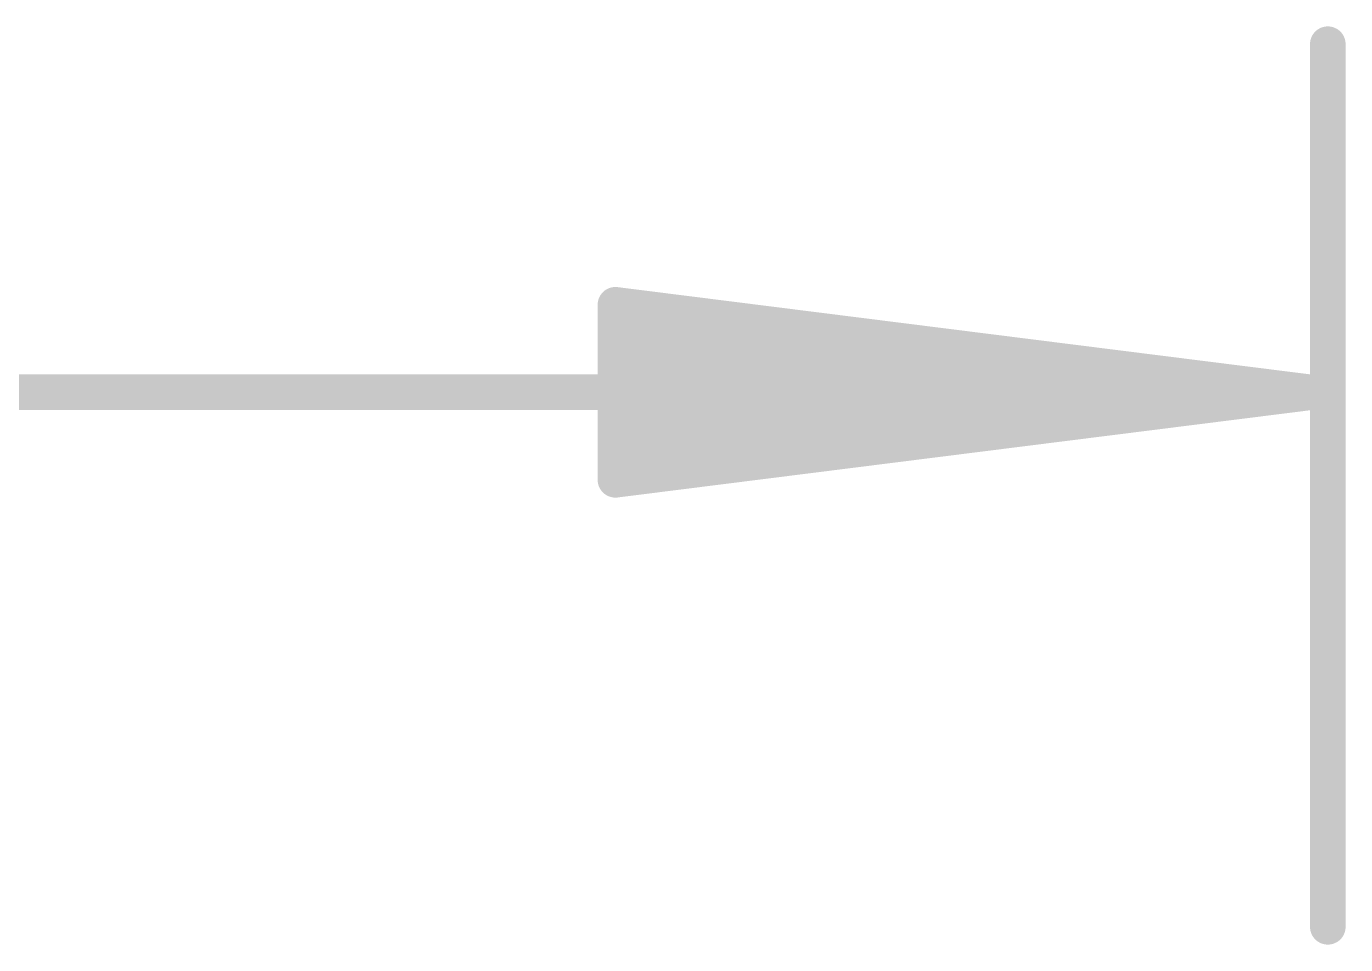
# Model space of a CAD drawing. Extents: x -36 to 71, y -16 to 19.
# Drawn here: x 18.11 to 22.925, y 14.495 to 17.845 of the extents above; entities that cross this region are included whole.
import ezdxf

# ---------------------------------------------------------------- set-up
doc = ezdxf.new("R2010")
doc.units = 0
doc.layers.add('47', color=253, linetype='CONTINUOUS')

msp = doc.modelspace()

# ---------------------------------------------------------------- linework, layer by layer
at = {"layer": '47', "const_width": 0.13}
for points in [[(22.86, 17.78), (22.86, 14.56)], [(22.795, 16.51), (20.26, 16.8292)], [(20.26, 16.8292), (20.26, 16.1908)], [(22.795, 16.51), (20.26, 16.77)], [(22.795, 16.51), (20.26, 16.64)], [(0.065, 16.51), (22.795, 16.51)], [(20.26, 16.1908), (22.795, 16.51)], [(20.26, 16.38), (22.795, 16.51)], [(20.26, 16.25), (22.795, 16.51)]]:
    msp.add_lwpolyline(points, dxfattribs=at)
at = {"layer": '47', "const_width": 0.065}
for points in [[(22.8925, 17.78, 1), (22.8275, 17.78)], [(20.2641, 16.8615, 1), (20.2559, 16.797)], [(20.2925, 16.8292, 1), (20.2275, 16.8292)], [(20.2633, 16.8023, 1), (20.2567, 16.7377)], [(20.2617, 16.6725, 1), (20.2583, 16.6075)], [(22.7991, 16.4778, 1), (22.7909, 16.5422)], [(22.7909, 16.4778, 1), (22.7991, 16.5422)], [(22.7983, 16.4777, 1), (22.7917, 16.5423)], [(22.7917, 16.4777, 1), (22.7983, 16.5423)], [(22.7933, 16.4775, 1), (22.7967, 16.5425)], [(22.7967, 16.4775, 1), (22.7933, 16.5425)], [(22.795, 16.4775, 1), (22.795, 16.5425)], [(20.2583, 16.4125, 1), (20.2617, 16.3475)], [(20.2567, 16.2823, 1), (20.2633, 16.2177)], [(20.2559, 16.223, 1), (20.2641, 16.1585)], [(20.2275, 16.1908, 1), (20.2925, 16.1908)], [(22.8275, 14.56, 1), (22.8925, 14.56)]]:
    msp.add_lwpolyline(points, format="xyb", dxfattribs=at)

doc.saveas('drawing.dxf')
